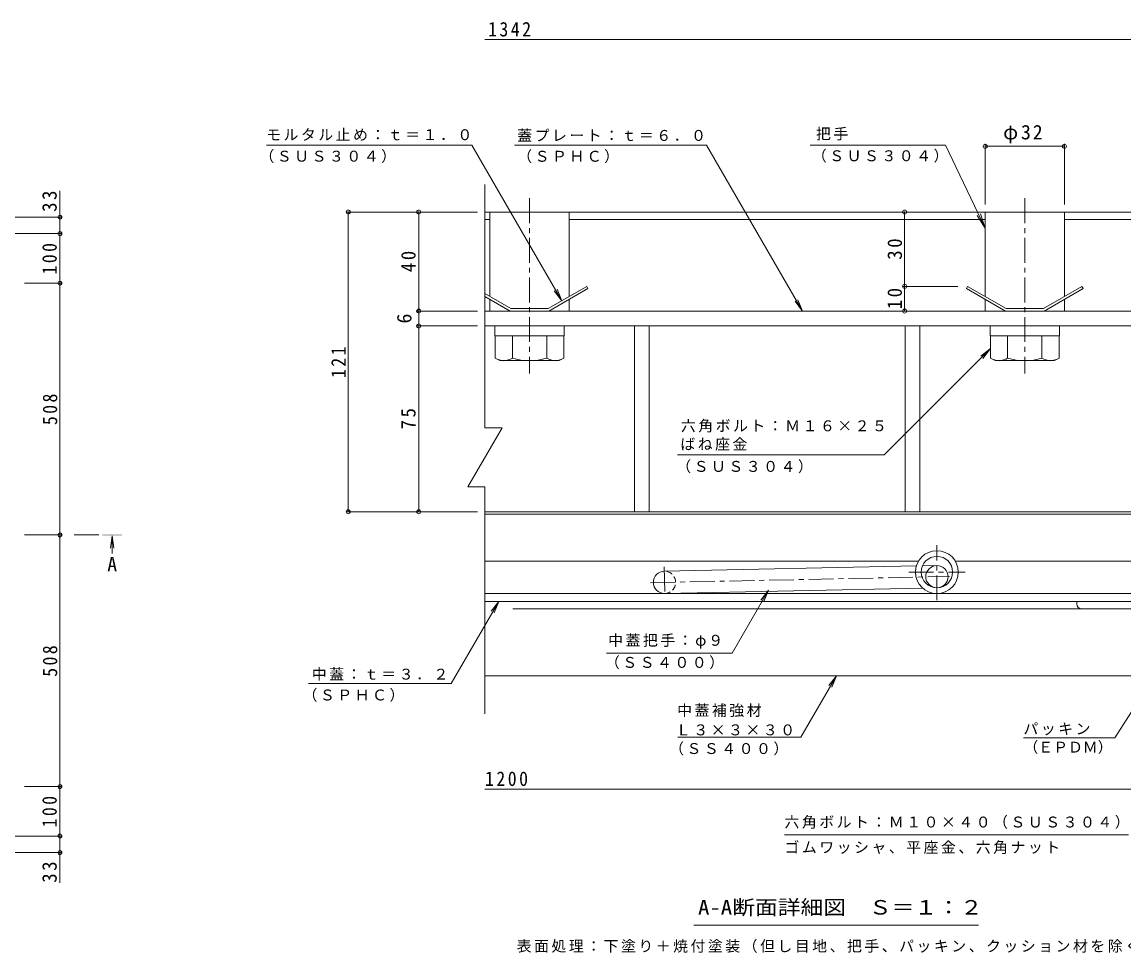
# Model space of a CAD drawing. Units: millimetres at full size, with parts at other scales. Extents: x -524 to 544, y -392 to 369.
# Drawn here: x -137.2 to 307.8, y -7.2 to 368.6 of the extents above; entities that cross this region are included whole.
import ezdxf
from ezdxf.enums import TextEntityAlignment as Align

# ---------------------------------------------------------------- set-up
doc = ezdxf.new("R2010")
doc.units = ezdxf.units.MM
doc.header["$LTSCALE"] = 2
doc.header["$PDMODE"] = 32
doc.header["$PDSIZE"] = 1.6
doc.linetypes.add('CHAIN1', pattern=[8, 5, -1, 1, -1])
doc.linetypes.add('DASHED1', pattern=[1.8, 1.2, -0.6])
for name, color, linetype, lineweight in [('0-2_仕上', 3, 'Continuous', 9), ('0-5_寸法', 7, 'Continuous', 9), ('0-F', 7, 'Continuous', 9), ('D-2', 3, 'Continuous', 9), ('D-3', 4, 'Continuous', 9), ('D-5', 7, 'Continuous', 9), ('D-6', 6, 'Continuous', 9), ('D-8', 5, 'Continuous', 5), ('D-A', 3, 'Continuous', 9), ('D-B', 6, 'Continuous', 9), ('D-C', 2, 'Continuous', 5), ('D-D', 4, 'Continuous', 9), ('D-E', 3, 'Continuous', 9), ('D-F', 7, 'Continuous', 9)]:
    doc.layers.add(name, color=color, linetype=linetype, lineweight=lineweight)
doc.styles.add('ＭＳ ゴシック', font='')
doc.styles.get('ＭＳ ゴシック').set_extended_font_data('MS Gothic')

msp = doc.modelspace()

# ---------------------------------------------------------------- linework, layer by layer
at = {"layer": '0-2_仕上', "color": 4, "linetype": 'CHAIN1'}
msp.add_line((-116.194, 161.587), (-104.796, 161.587), dxfattribs=at)
at = {"layer": '0-2_仕上', "color": 4}
for q in [(-101.448, 156.229), (-100.796, 154.066), (-100.143, 156.229)]:
    msp.add_line((-100.796, 161.187), q, dxfattribs=at)
msp.add_solid([(-96.796, 161.187), (-96.796, 161.987), (-104.796, 161.187), (-104.796, 161.987)], dxfattribs=at)
at = {"layer": '0-F'}
for p, q in [((-121.904, 289.827), (-121.904, 300.458)), ((-121.304, 289.827), (-167.608, 289.827)), ((-121.904, 283.187), (-121.904, 289.827)), ((-121.304, 283.187), (-151.608, 283.187)), ((-121.904, 283.187), (-121.904, 263.187)), ((-121.304, 263.187), (-136.136, 263.187)), ((-121.904, 263.187), (-121.904, 161.587)), ((-121.304, 161.587), (-136.136, 161.587)), ((-121.904, 161.587), (-121.904, 59.987)), ((-121.304, 59.987), (-136.136, 59.987)), ((-121.904, 59.987), (-121.904, 39.987)), ((-121.304, 39.987), (-151.608, 39.987)), ((-121.904, 39.987), (-121.904, 33.347)), ((-121.304, 33.347), (-167.608, 33.347)), ((-121.904, 33.347), (-121.904, 21.144))]:
    msp.add_line(p, q, dxfattribs=at)
for p in [(-121.904, 289.827), (-121.904, 283.187), (-121.904, 263.187), (-121.904, 161.587), (-121.904, 59.987), (-121.904, 39.987), (-121.904, 33.347)]:
    msp.add_point(p, dxfattribs=at)
at = {"layer": 'D-2'}
for p, q in [((371.746, 251.9), (49.746, 251.9)), ((49.746, 245.9), (371.746, 245.9))]:
    msp.add_line(p, q, dxfattribs=at)
at = {"layer": 'D-2', "linetype": 'CHAIN1'}
for p, q in [((232.246, 135.202), (232.246, 157.398)), ((220.897, 146.55), (243.594, 146.55))]:
    msp.add_line(p, q, dxfattribs=at)
at = {"layer": 'D-2'}
for radius in [8.65, 6.35]:
    msp.add_circle((232.246, 146.55), radius, dxfattribs=at)
at = {"layer": 'D-3'}
for p, q in [((384.746, 291.9), (49.746, 291.9)), ((49.746, 288.9), (51.746, 288.9)), ((83.746, 288.9), (251.746, 288.9)), ((283.746, 288.9), (383.746, 288.9)), ((49.746, 258.962), (60.246, 252.9)), ((90.834, 261.9), (75.246, 252.9)), ((91.334, 261.034), (75.514, 251.9)), ((90.834, 261.9), (91.334, 261.034)), ((244.657, 261.9), (244.157, 261.034)), ((244.157, 261.034), (259.978, 251.9)), ((244.657, 261.9), (260.246, 252.9)), ((290.834, 261.9), (275.246, 252.9)), ((291.334, 261.034), (275.514, 251.9)), ((290.834, 261.9), (291.334, 261.034)), ((49.746, 257.807), (59.978, 251.9)), ((59.978, 251.9), (75.514, 251.9)), ((60.246, 252.9), (75.246, 252.9)), ((259.978, 251.9), (275.514, 251.9)), ((260.246, 252.9), (275.246, 252.9))]:
    msp.add_line(p, q, dxfattribs=at)
at = {"layer": 'D-5'}
for p, q in [((-38.529, 318.851), (44.392, 318.851)), ((80.807, 256.111), (44.392, 318.851)), ((61.717, 318.851), (139.153, 318.851)), ((178.012, 251.901), (139.153, 318.851)), ((235.663, 318.85), (181.012, 318.85)), ((235.663, 318.85), (251.746, 285.432)), ((251.746, 285.432), (248.46, 290.453)), ((251.746, 285.432), (249.872, 291.132)), ((80.807, 256.111), (77.754, 260.07)), ((80.807, 256.111), (78.883, 260.726)), ((178.012, 251.901), (174.959, 255.86)), ((178.012, 251.901), (176.088, 256.516)), ((253.889, 236.763), (249.923, 233.72)), ((210.949, 193.823), (127.552, 193.823)), ((164.248, 139.23), (161.195, 135.27)), ((164.248, 139.23), (162.324, 134.615)), ((36.077, 101.535), (55.327, 134.7)), ((55.327, 134.7), (52.274, 130.74)), ((55.327, 134.7), (53.403, 130.085)), ((304.098, 79.675), (334.443, 127.296)), ((177.305, 79.911), (191.694, 104.7)), ((191.694, 104.7), (188.641, 100.74)), ((191.694, 104.7), (189.77, 100.085)), ((-21.467, 101.535), (36.077, 101.535)), ((127.606, 79.911), (177.305, 79.911)), ((267.184, 79.675), (304.098, 79.675)), ((170.708, 40.474), (309.654, 40.474)), ((249.048, 4.032), (134.048, 4.032))]:
    msp.add_line(p, q, dxfattribs=at)
for points in [[(210.949, 193.823), (253.889, 236.763), (250.845, 232.797)], [(98.769, 113.847), (149.515, 113.847), (164.248, 139.23)]]:
    msp.add_lwpolyline(points, dxfattribs=at)
at = {"layer": 'D-6'}
for p, q in [((49.746, 170.901), (390.746, 170.901)), ((49.746, 169.901), (390.746, 169.901)), ((224.77, 150.901), (49.746, 150.901)), ((122.152, 146.899), (223.958, 149.027)), ((226.421, 149.079), (232.152, 149.199)), ((239.722, 150.901), (353.746, 150.901)), ((122.34, 137.901), (226.506, 140.079)), ((232.246, 140.199), (232.34, 140.201))]:
    msp.add_line(p, q, dxfattribs=at)
at = {"layer": 'D-6', "linetype": 'CHAIN1'}
for p, q in [((122.114, 148.7), (122.364, 136.725)), ((116.542, 142.281), (237.302, 144.806))]:
    msp.add_line(p, q, dxfattribs=at)
at = {"layer": 'D-6'}
msp.add_circle((232.246, 144.7), 4.5, dxfattribs=at)
msp.add_arc((122.246, 142.4), 4.5, 90, 270, dxfattribs=at)
at = {"layer": 'D-6', "linetype": 'DASHED1'}
msp.add_arc((122.246, 142.4), 4.5, 270, 90, dxfattribs=at)
at = {"layer": 'D-8'}
for p, q in [((368.746, 245.9), (49.746, 245.9)), ((49.746, 170.9), (368.746, 170.9))]:
    msp.add_line(p, q, dxfattribs=at)
at = {"layer": 'D-A'}
for p, q in [((375.846, 137.9), (49.746, 137.9)), ((49.746, 134.7), (357.246, 134.7))]:
    msp.add_line(p, q, dxfattribs=at)
at = {"layer": 'D-B'}
for p, q in [((288.746, 134.7), (61.051, 134.7)), ((288.746, 134.7), (318.746, 134.7)), ((288.746, 133.7), (288.746, 134.7)), ((290.746, 131.7), (61.051, 131.7)), ((290.746, 131.7), (311.746, 131.7)), ((317.746, 104.7), (49.746, 104.7))]:
    msp.add_line(p, q, dxfattribs=at)
msp.add_arc((290.746, 133.7), 2, 180, 270, dxfattribs=at)
at = {"layer": 'D-C', "linetype": 'CHAIN1', "lineweight": 9}
for p, q in [((67.746, 297.435), (67.746, 226.774)), ((267.746, 297.435), (267.746, 226.774))]:
    msp.add_line(p, q, dxfattribs=at)
at = {"layer": 'D-C', "lineweight": 9}
for p, q in [((51.746, 291.9), (51.746, 257.807)), ((51.746, 291.9), (83.746, 291.9)), ((83.746, 291.9), (83.746, 257.807)), ((251.746, 291.9), (251.746, 257.807)), ((251.746, 291.9), (283.746, 291.9)), ((283.746, 291.9), (283.746, 257.807)), ((51.746, 256.653), (51.746, 251.9)), ((83.746, 256.653), (83.746, 251.9)), ((251.746, 256.653), (251.746, 251.9)), ((283.746, 256.653), (283.746, 251.9)), ((51.746, 251.9), (83.746, 251.9)), ((251.746, 251.9), (283.746, 251.9))]:
    msp.add_line(p, q, dxfattribs=at)
at = {"layer": 'D-C', "color": 134}
for p, q in [((53.746, 245.9), (53.746, 241.9)), ((53.746, 245.9), (81.746, 245.9)), ((81.746, 245.9), (81.746, 241.9)), ((253.746, 245.9), (253.746, 241.9)), ((253.746, 245.9), (281.746, 245.9)), ((281.746, 245.9), (281.746, 241.9)), ((53.746, 241.9), (81.746, 241.9)), ((253.746, 241.9), (281.746, 241.9))]:
    msp.add_line(p, q, dxfattribs=at)
at = {"layer": 'D-C', "color": 5}
for p, q in [((53.889, 241.9), (53.889, 232.972)), ((81.602, 241.9), (53.889, 241.9)), ((60.818, 232.972), (60.818, 241.9)), ((74.674, 232.972), (74.674, 241.9)), ((81.602, 232.972), (81.602, 241.9)), ((253.889, 241.9), (253.889, 232.972)), ((281.602, 241.9), (253.889, 241.9)), ((260.817, 232.972), (260.817, 241.9)), ((274.674, 232.972), (274.674, 241.9)), ((281.602, 232.972), (281.602, 241.9)), ((55.746, 231.9), (53.889, 232.972)), ((255.746, 231.9), (253.889, 232.972))]:
    msp.add_line(p, q, dxfattribs=at)
for points in [[(55.746, 231.9), (79.746, 231.9), (81.602, 232.972)], [(255.746, 231.9), (279.746, 231.9), (281.602, 232.972)]]:
    msp.add_lwpolyline(points, dxfattribs=at)
for centre, radius, start, end in [((57.979, 240.055), 8.179, 240, 265.61574), ((57.137, 238.733), 6.837, 271.81354, 302.57069), ((67.746, 254.828), 22.928, 252.41203, 287.58795), ((78.354, 238.733), 6.837, 237.42929, 268.18645), ((77.513, 240.055), 8.179, 274.38425, 299.99998), ((257.979, 240.055), 8.179, 240, 265.61574), ((257.137, 238.733), 6.837, 271.81354, 302.57069), ((267.746, 254.828), 22.928, 252.41203, 287.58795), ((278.354, 238.733), 6.837, 237.42929, 268.18645), ((277.513, 240.055), 8.179, 274.38425, 299.99998)]:
    msp.add_arc(centre, radius, start, end, dxfattribs=at)
at = {"layer": 'D-D'}
for p, q in [((110.079, 245.9), (49.746, 245.9)), ((110.079, 170.9), (110.079, 245.9)), ((116.079, 245.9), (116.079, 170.9)), ((219.412, 245.9), (116.079, 245.9)), ((219.412, 170.9), (219.412, 245.9)), ((225.412, 170.9), (225.412, 245.9)), ((328.746, 245.9), (225.412, 245.9)), ((49.746, 170.9), (110.079, 170.9)), ((116.079, 170.9), (219.412, 170.9)), ((225.412, 170.9), (328.746, 170.9))]:
    msp.add_line(p, q, dxfattribs=at)
at = {"layer": 'D-E', "color": 2}
for points in [[(116.079, 170.9), (110.079, 170.9), (110.079, 245.9), (116.079, 245.9)], [(225.412, 170.9), (219.412, 170.9), (219.412, 245.9), (225.412, 245.9)]]:
    msp.add_lwpolyline(points, close=True, dxfattribs=at)
at = {"layer": 'D-F'}
for p, q in [((399.746, 361.497), (49.746, 361.497)), ((251.745, 294.899), (251.745, 319.424)), ((251.745, 318.424), (283.746, 318.424)), ((283.746, 294.899), (283.746, 319.424)), ((49.746, 303.052), (49.746, 204.748)), ((46.746, 291.901), (-6.083, 291.901)), ((-5.483, 170.901), (-5.483, 291.901)), ((23.016, 251.901), (23.016, 291.901)), ((219.215, 261.9), (219.215, 291.9)), ((218.615, 261.9), (240.657, 261.9)), ((219.215, 251.9), (219.215, 261.9)), ((46.746, 251.901), (22.016, 251.901)), ((23.016, 245.901), (23.016, 251.901)), ((46.746, 245.901), (22.016, 245.901)), ((23.016, 170.901), (23.016, 245.901)), ((56.627, 204.748), (42.864, 180.985)), ((49.746, 204.748), (56.627, 204.748)), ((49.746, 180.985), (42.864, 180.985)), ((49.746, 180.985), (49.746, 89.392)), ((-6.083, 170.901), (46.746, 170.901)), ((328.745, 58.92), (49.746, 58.92))]:
    msp.add_line(p, q, dxfattribs=at)
for p in [(251.745, 318.424), (283.746, 318.424), (-5.483, 291.901), (23.016, 291.901), (219.215, 291.9), (219.215, 261.9), (23.016, 251.901), (219.215, 251.9), (23.016, 245.901), (-5.483, 170.901), (23.016, 170.901)]:
    msp.add_point(p, dxfattribs=at)

# ---------------------------------------------------------------- texts
at = {"layer": '0-5_寸法', "color": 2, "style": 'ＭＳ ゴシック'}
msp.add_text('A', height=5.865, dxfattribs=at).set_placement((-102.796, 145.047), align=Align.BOTTOM_LEFT)
at = {"layer": '0-F', "color": 2, "char_height": 5.865, "attachment_point": 7, "rotation": 90, "style": 'ＭＳ ゴシック'}
for s, insert in [('\\T1.27;\\W0.95;33', (-123.104, 291.958)), ('\\T1.27;\\W0.9;100', (-123.104, 266.687)), ('\\T1.27;\\W0.9;508', (-122.904, 205.887)), ('\\T1.27;\\W0.9;508', (-122.904, 104.287)), ('\\T1.27;\\W0.9;100', (-123.104, 43.487)), ('\\T1.27;\\W0.95;33', (-123.104, 21.144))]:
    msp.add_mtext(s, dxfattribs=dict(at, insert=insert))
at = {"layer": 'D-5', "style": 'ＭＳ ゴシック'}
msp.add_text('（ＥＰＤＭ）', height=4.399, dxfattribs=at).set_placement((267.184, 72.363), align=Align.BOTTOM_LEFT)
at = {"layer": 'D-5', "color": 2, "style": 'ＭＳ ゴシック', "width": 1.15}
msp.add_text('A-A断面詳細図\u3000Ｓ＝１：２', height=5.865, dxfattribs=at).set_placement((135.798, 6.531), align=Align.BOTTOM_LEFT)
at = {"layer": 'D-5', "char_height": 4.399, "attachment_point": 7, "style": 'ＭＳ ゴシック'}
for s, insert in [('\\T1.17;モルタル止め：ｔ＝１．０', (-38.608, 320.651)), ('\\T1.17;蓋プレート：ｔ＝６．０', (62.783, 320.36)), ('\\T1.17;把手', (183.431, 320.817)), ('\\T1.17;（ＳＵＳ３０４）', (-41.32, 311.67)), ('\\T1.17;（ＳＰＨＣ）', (62.783, 311.627)), ('\\T1.17;（ＳＵＳ３０４）', (181.749, 311.837)), ('\\T1.17;六角ボルト：Ｍ１６×２５', (128.857, 202.893)), ('\\T1.17;ばね座金', (128.648, 195.549)), ('\\T1.17;（ＳＵＳ３０４）', (126.995, 186.437)), ('\\T1.17;中蓋把手：φ９', (99.513, 115.624)), ('\\T1.17;（ＳＳ４００）', (98.184, 107.316)), ('\\T1.17;中蓋：ｔ＝３．２', (-20.181, 102.674)), ('\\T1.17;（ＳＰＨＣ）', (-23.916, 94.161)), ('\\T1.17;中蓋補強材', (127.349, 88.01)), ('\\T1.17;Ｌ３×３×３０', (126.879, 80.572)), ('\\T1.17;パッキン', (267.184, 80.64)), ('\\T1.17;（ＳＳ４００）', (124.111, 72.545)), ('\\T1.17;六角ボルト：Ｍ１０×４０（ＳＵＳ３０４）', (170.708, 42.878)), ('\\T1.17;ゴムワッシャ、平座金、六角ナット', (170.708, 32.713)), ('\\T1.17;表面処理：下塗り＋焼付塗装（但し目地、把手、パッキン、クッション材を除く）', (62.548, -7.195))]:
    msp.add_mtext(s, dxfattribs=dict(at, insert=insert))
at = {"layer": 'D-F', "color": 2, "style": 'ＭＳ ゴシック'}
msp.add_text('6', height=5.865, rotation=90, dxfattribs=at).set_placement((21.816, 246.901), align=Align.BOTTOM_LEFT)
at = {"layer": 'D-F', "color": 2, "char_height": 5.865, "attachment_point": 7, "style": 'ＭＳ ゴシック'}
for s, insert in [('\\T1.28;\\W0.9;1342', (50.98, 362.697)), ('\\T1.19;φ32', (258.996, 319.624)), ('\\T1.28;\\W0.9;1200', (49.746, 60.12))]:
    msp.add_mtext(s, dxfattribs=dict(at, insert=insert))
at = {"layer": 'D-F', "color": 2, "char_height": 5.865, "attachment_point": 7, "rotation": 90, "style": 'ＭＳ ゴシック'}
for s, insert in [('\\T1.27;\\W0.95;30', (218.215, 272.65)), ('\\T1.27;\\W0.95;40', (21.816, 267.651)), ('\\T1.27;\\W0.95;10', (218.215, 252.65)), ('\\T1.27;\\W0.9;121', (-6.483, 224.901)), ('\\T1.27;\\W0.95;75', (21.816, 204.151))]:
    msp.add_mtext(s, dxfattribs=dict(at, insert=insert))

doc.saveas('drawing.dxf')
